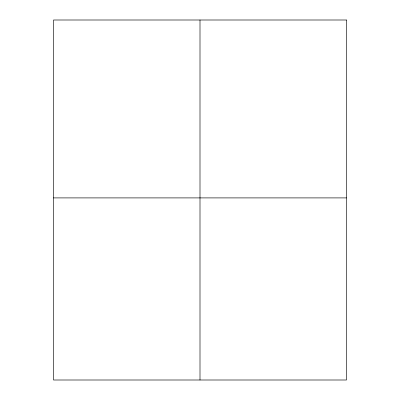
<?xml version="1.0" encoding="UTF-8"?>
<svg xmlns="http://www.w3.org/2000/svg" width="400" height="400" viewBox="0 0 400 400"><rect width="100%" height="100%" fill="white"/><g stroke="black" fill="none" stroke-linecap="round" stroke-linejoin="round"><path stroke-width="0.6" d="M53.49 197.905L346.51 197.905M200 20L200 380M346.51 20L53.49 20L53.49 380L346.51 380L346.51 20"/></g></svg>
